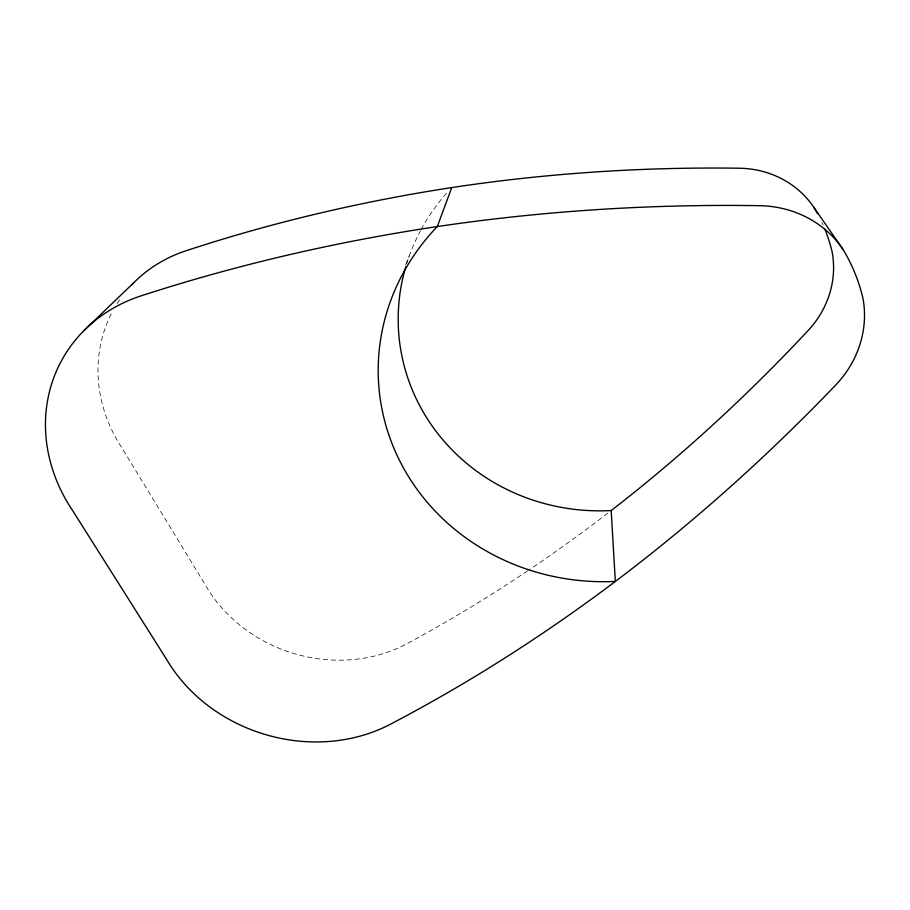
<?xml version="1.0" encoding="UTF-8"?>
<svg xmlns="http://www.w3.org/2000/svg" width="910" height="910" viewBox="0 0 910 910"><rect width="100%" height="100%" fill="white"/><g stroke="black" fill="none" stroke-linecap="round" stroke-linejoin="round"><path stroke-width="0.68" stroke-dasharray="4.55 3.41" d="M405.587 264.856L409.307 255.903M406.611 263.923A204.181 193.83 -6.6 0 1 420.511 230.708M421.171 229.491A204.181 193.83 -6.6 0 1 447.902 191.737M607.846 513.138A3960.9 2335.515 72.8 0 1 528.744 570.104M527.572 570.889A3960.9 2335.515 72.8 0 1 407.452 643.438A142.256 126.16 17.9 0 1 204.966 584.277L121.576 447.379A149.035 134.942 28.9 0 1 112.169 312.164M821.957 222.518A171.933 162.651 -15.9 0 1 823.118 225.1M117.094 303.633A149.035 134.942 28.9 0 1 121.03 297.786"/><path stroke-width="1.36" d="M843.035 249.454A107.357 99.588 -21.2 0 0 759.509 205.683A1396.372 962.598 2.4 0 0 437.289 226.556C336.882 241.639 237.601 264.48 141.016 295.875A165.654 147.17 27.5 0 0 72.777 510.806L166.689 659.522A157.43 136.5 17.4 0 0 390.345 724.269A5451.071 2872.722 72.7 0 0 835.448 385.317A107.005 98.894 -20.4 0 0 862.976 298.446A191.976 179.372 -12.7 0 0 843.035 249.454L813.961 207.514A96.005 90.056 -24.6 0 0 739.307 168.225A1278.516 915.779 2.2 0 0 451.758 187.574L437.289 226.556A227.762 213.247 -4.3 0 0 399.649 460.688A227.762 213.247 -4.3 0 0 615.331 581.433L611.19 510.555A204.181 193.83 -6.6 0 1 405.792 266.63M83.879 330.671L133.861 282.635M451.758 187.574C361.543 201.429 272.374 222.324 185.663 250.876A149.035 134.942 28.9 0 0 131.87 284.671M813.961 207.514A171.933 162.651 -15.9 0 1 817.498 213.668M824.779 229.001A171.933 162.651 -15.9 0 1 832.093 251.729A95.709 89.51 -23.6 0 1 808.103 330.558A3960.9 2335.515 72.8 0 1 611.19 510.555"/></g></svg>
